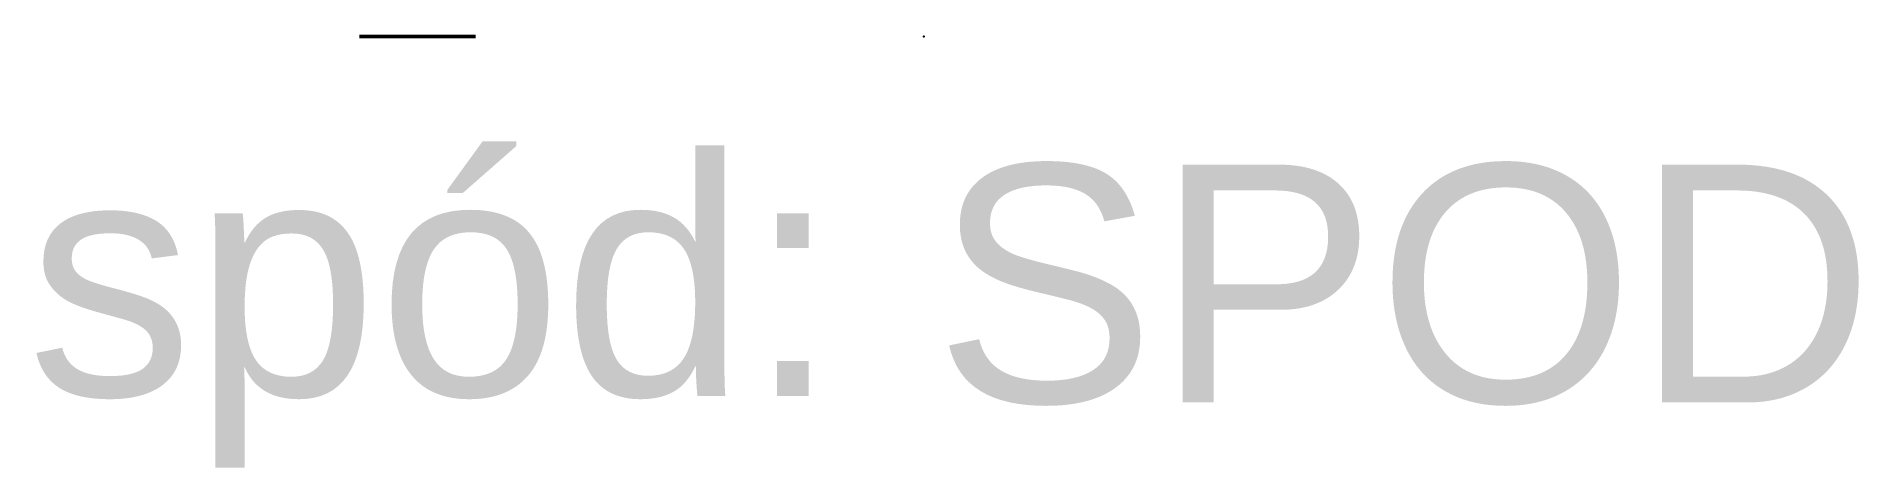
# Model space of a CAD drawing. Header units: millimetres. Extents: x -598 to 630, y -290 to 0.
import ezdxf

# ---------------------------------------------------------------- set-up
doc = ezdxf.new("R2010")
doc.units = ezdxf.units.MM
doc.header["$LTSCALE"] = 10
doc.header["$MEASUREMENT"] = 0
doc.layers.get('Defpoints').update_dxf_attribs({"color": 2, "lineweight": 50})
doc.layers.add('G-Opisy', color=2, linetype='Continuous', lineweight=18)
doc.styles.add('Arial-GG', font='arial.ttf')

msp = doc.modelspace()

# ---------------------------------------------------------------- linework, layer by layer
at = {"ltscale": 2}
msp.add_point((0, 0), dxfattribs=at)
at = {"layer": 'Defpoints'}
msp.add_lwpolyline([(-380.1, 0), (-301.9, 0)], dxfattribs=at)

# ---------------------------------------------------------------- texts
at = {"layer": 'G-Opisy', "color": 2, "insert": (-57.2, -290), "char_height": 160, "width": 4692.388, "attachment_point": 9, "style": 'Arial-GG'}
msp.add_mtext('spód:', dxfattribs=at)
at = {"layer": 'G-Opisy', "ltscale": 2, "style": 'Arial-GG'}
msp.add_attdef('SPOD', (6.9, -246.2), '+ 2,10', height=160, dxfattribs=at)

doc.saveas('drawing.dxf')
